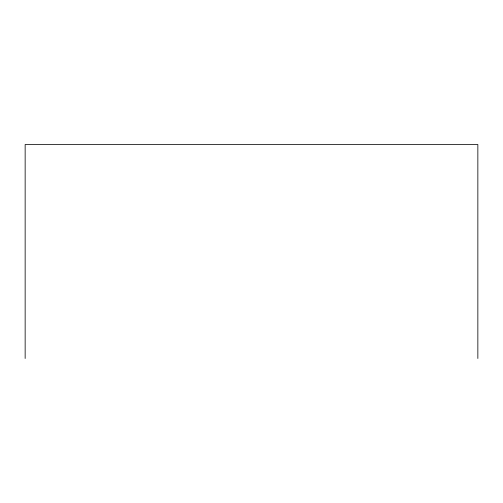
<?xml version="1.0" encoding="UTF-8"?>
<svg xmlns="http://www.w3.org/2000/svg" width="503" height="503" viewBox="0 0 503 503"><rect width="100%" height="100%" fill="white"/><g stroke="black" fill="none" stroke-linecap="round" stroke-linejoin="round"><path stroke-width="0.75" d="M477.85 358.482L477.85 144.518L25.15 144.518L25.15 358.482"/></g></svg>
